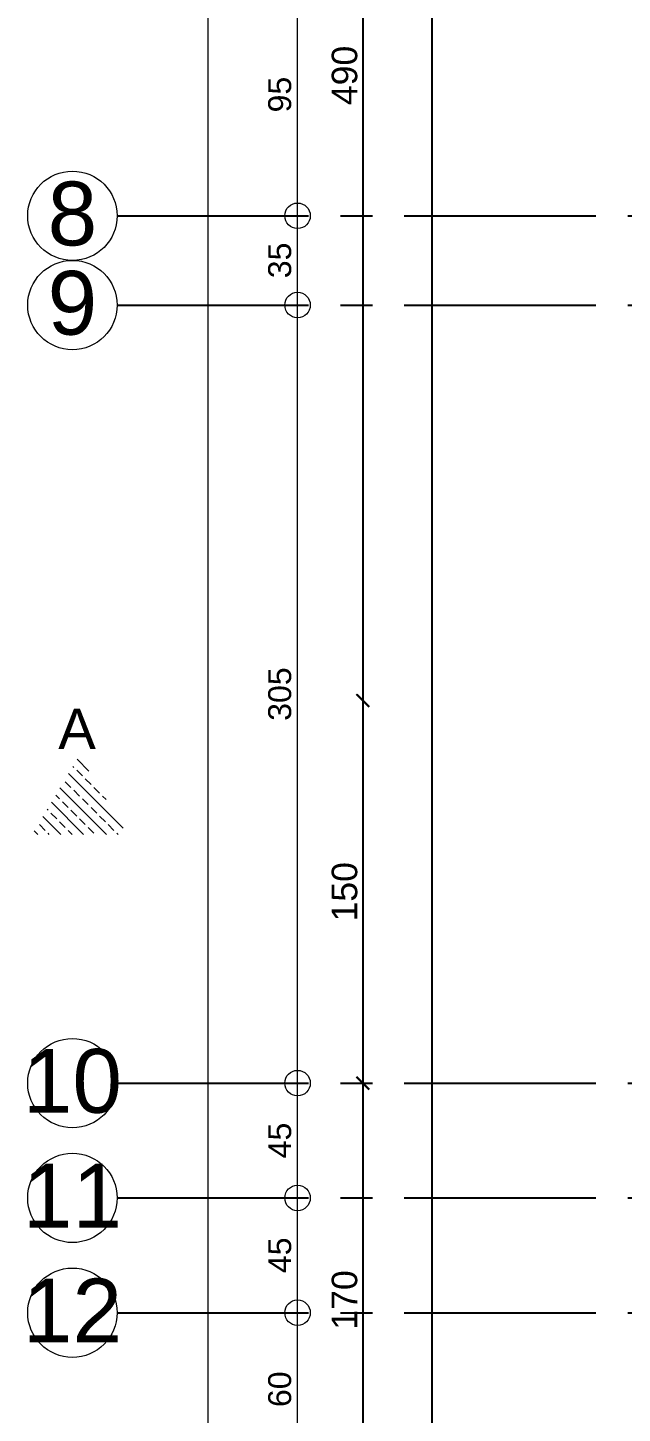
# Model space of a CAD drawing. Header units: millimetres. Extents: x 2778 to 13672, y 1832 to 5175.
# Drawn here: x 8371 to 8604, y 3976 to 4519 of the extents above; entities that cross this region are included whole.
import ezdxf

# ---------------------------------------------------------------- set-up
doc = ezdxf.new("R2010")
doc.units = ezdxf.units.MM
doc.linetypes.add('CENTER2', pattern=[112.5, 75, -12.5, 12.5, -12.5])
doc.linetypes.add('DASHDOT2', pattern=[12.7, 6.35, -3.175, 0, -3.175])
for name, color, linetype, lineweight in [('aks', 251, 'DASHDOT2', 35), ('kesit çizgisi', 1, 'DASHDOT2', 40), ('tarama', 251, 'Continuous', 0)]:
    doc.layers.add(name, color=color, linetype=linetype, lineweight=lineweight)
for name, color, linetype in [('İÇÖLÇÜ', 7, 'Continuous'), ('Standart', 7, 'Continuous'), ('Ölçülendirme', 7, 'Continuous')]:
    doc.layers.add(name, color=color, linetype=linetype)
doc.styles.add('arial_1_18', font='arial.ttf', dxfattribs={"height": 0.2})
doc.styles.get("Standard").update_dxf_attribs({"font": 'arial.ttf'})

# ---------------------------------------------------------------- blocks, each defined once
blk = doc.blocks.new('IDE941Entity3925')
at = {"layer": 'Ölçülendirme', "color": 1, "linetype": 'Continuous', "lineweight": 5}
for points in [[(2877, -8), (2877, 2338)], [(2912, -8), (2912, 2338)]]:
    blk.add_lwpolyline(points, dxfattribs=at)
for centre in [(2912, 1955), (2912, 1920), (2912, 1615), (2912, 1570), (2912, 1525)]:
    blk.add_circle(centre, 5, dxfattribs=at)
at = {"layer": 'Ölçülendirme', "color": 1, "linetype": 'Continuous', "lineweight": 5, "style": 'arial_1_18'}
for s, p in [('95', (2909.5, 1995.51)), ('35', (2909.5, 1930.51)), ('305', (2909.5, 1757.01)), ('45', (2909.5, 1585.51)), ('45', (2909.5, 1540.51)), ('60', (2909.5, 1488.01))]:
    blk.add_text(s, height=9, rotation=90, dxfattribs=at).set_placement(p)
blk = doc.blocks.new('_ArchTick')
at = {"color": 0, "linetype": 'ByBlock', "const_width": 0.15}
blk.add_lwpolyline([(-0.5, -0.5), (0.5, 0.5)], dxfattribs=at)

msp = doc.modelspace()

# ---------------------------------------------------------------- hatches: boundary and pattern name
at = {"layer": 'tarama'}
h = msp.add_hatch(dxfattribs=at)
h.set_pattern_fill('ANSI33', color=256, angle=-90, style=0)
h.set_pattern_definition([(135, (194105.422, -17772.6293), (-4.49012806, -4.49012806), []), (135, (194105.422, -17768.139), (-4.49012806, -4.49012806), [3.175, -1.5875])])
h.paths.add_polyline_path([(8391.46, 4233.75), (8410.03, 4202.73), (8372.88, 4202.73)])

# ---------------------------------------------------------------- linework, layer by layer
at = {"layer": 'aks', "color": 251, "linetype": 'CENTER2', "lineweight": -3}
for points in [[(8406.17, 4445.23), (13636.17, 4445.23)], [(8406.17, 4410.23), (13636.17, 4410.23)], [(8406.17, 4105.23), (13636.17, 4105.23)], [(8406.17, 4060.23), (13636.17, 4060.23)], [(8406.17, 4015.23), (13636.17, 4015.23)]]:
    msp.add_lwpolyline(points, dxfattribs=at)
at = {"layer": 'aks', "color": 30, "linetype": 'Continuous', "lineweight": 5}
for centre in [(8388.67, 4445.23), (8388.67, 4410.23), (8388.67, 4105.23), (8388.67, 4060.23), (8388.67, 4015.23)]:
    msp.add_circle(centre, 17.5, dxfattribs=at)
at = {"layer": 'İÇÖLÇÜ'}
for p, q in [((8502.41, 4745.23), (8502.41, 4255.23)), ((8529.65, 2565.23), (8529.65, 4745.23)), ((8502.41, 4255.23), (8502.41, 4105.23)), ((8502.41, 4105.23), (8502.41, 3935.23))]:
    msp.add_line(p, q, dxfattribs=at)

# ---------------------------------------------------------------- block references
at = {"layer": 'İÇÖLÇÜ', "xscale": 5, "yscale": 5, "zscale": 5}
for p, rotation in [((8502.41, 4255.23), 270), ((8502.41, 4255.23), 90), ((8502.41, 4105.23), 270), ((8502.41, 4105.23), 90)]:
    msp.add_blockref('_ArchTick', p, dxfattribs=dict(at, rotation=rotation))
at = {"layer": 'Standart'}
msp.add_blockref('IDE941Entity3925', (5564.85, 2490.23), dxfattribs=at)

# ---------------------------------------------------------------- texts
at = {"layer": 'aks', "color": 1, "linetype": 'Continuous', "lineweight": 5, "style": 'arial_1_18'}
for s, p in [('8', (8378.96, 4433.61)), ('9', (8378.96, 4398.61)), ('10', (8369.25, 4093.61)), ('11', (8369.25, 4048.61)), ('12', (8369.25, 4003.61))]:
    msp.add_text(s, height=25, dxfattribs=at).set_placement(p)
at = {"layer": 'İÇÖLÇÜ', "char_height": 10, "attachment_point": 5, "rotation": 90}
for s, insert in [('\\A1;490', (8495.31, 4500.23)), ('\\A1;150', (8495.31, 4180.23)), ('\\A1;170', (8495.31, 4020.23))]:
    msp.add_mtext(s, dxfattribs=dict(at, insert=insert))
at = {"layer": 'kesit çizgisi', "color": 1, "text_generation_flag": 2}
msp.add_text('A', height=15.82, dxfattribs=at).set_placement((8397.87, 4236.19))

doc.saveas('drawing.dxf')
